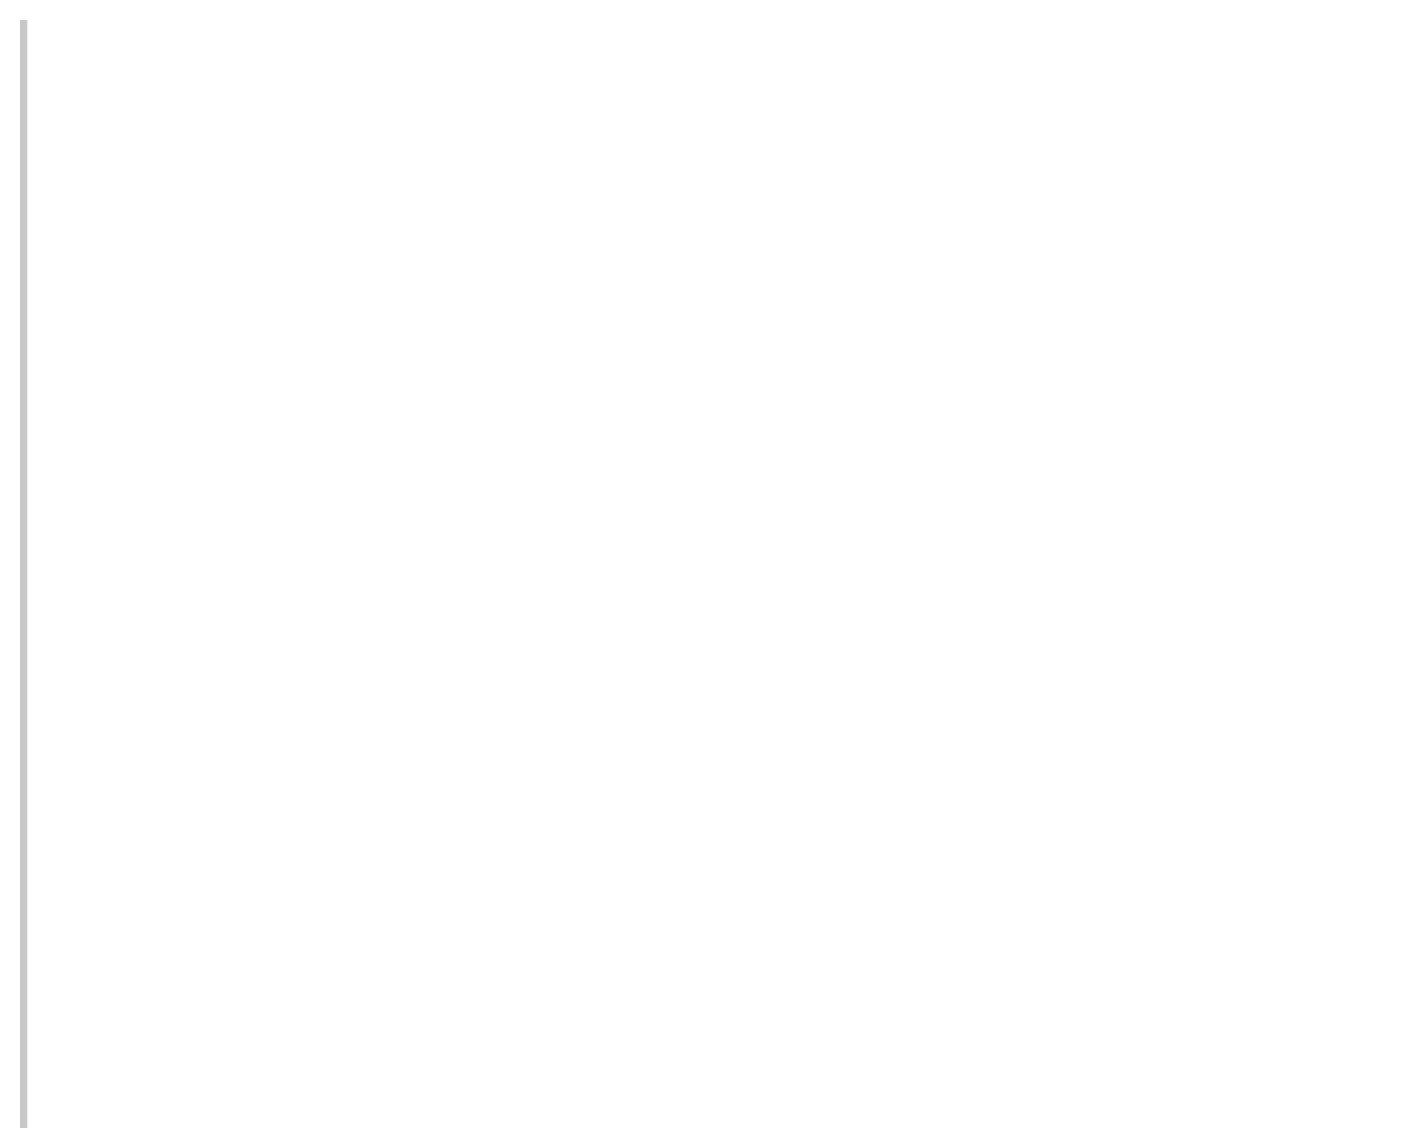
# Model space of a CAD drawing. Header units: millimetres. Extents: x -17017 to 628417, y -109036 to 199237.
# Drawn here: x 324020.707 to 324021.5, y -81531.863 to -81531.231 of the extents above; entities that cross this region are included whole.
import ezdxf

# ---------------------------------------------------------------- set-up
doc = ezdxf.new("R2010")
doc.units = ezdxf.units.MM
doc.layers.add('A-GLAZ-____-OTLN', color=7, linetype='Continuous', lineweight=9)
doc.layers.add('A-WALL-____-PATT-1', color=7, linetype='Continuous', lineweight=9)

# ---------------------------------------------------------------- blocks, each defined once
blk = doc.blocks.new('AR_Отверстие прямоугольное _в стене__БезПР - AR_Отверстие прямоугольное _в стене__БезПР-36788922-АР1_План отверстий 3 этажа в осях 1-64_А-ГГ')
at = {"layer": 'A-GLAZ-____-OTLN'}
blk.add_hatch(color=256, dxfattribs=at).paths.add_polyline_path([(300, -50), (300, 50), (-300, 50), (-300, -50)], flags=0)

msp = doc.modelspace()

# ---------------------------------------------------------------- hatches: boundary and pattern name
at = {"layer": 'A-WALL-____-PATT-1'}
h = msp.add_hatch(dxfattribs=at)
h.set_pattern_fill('FP_4', color=256, style=0, pattern_type=2)
h.set_pattern_definition([(45, (283770.71, -86863.46), (-84.8528, 84.8528), [])])
h.paths.add_polyline_path([(326070.70744, -81532.41416), (326070.70744, -81432.41416), (325120.70744, -81432.41416), (325120.70744, -81532.41416)], flags=0)
h.paths.add_polyline_path([(324320.70744, -81532.41416), (324320.70744, -81432.41416), (324020.70744, -81432.41416), (324020.70744, -81532.41416)], flags=0)
h.paths.add_polyline_path([(323320.70744, -81532.41416), (323420.70744, -81532.41416), (323420.70744, -81432.41416), (323320.70744, -81432.41416)], flags=0)

# ---------------------------------------------------------------- block references
at = {"layer": 'A-GLAZ-____-OTLN'}
msp.add_blockref('AR_Отверстие прямоугольное _в стене__БезПР - AR_Отверстие прямоугольное _в стене__БезПР-36788922-АР1_План отверстий 3 этажа в осях 1-64_А-ГГ', (323720.70744, -81482.41416), dxfattribs=at)

doc.saveas('drawing.dxf')
